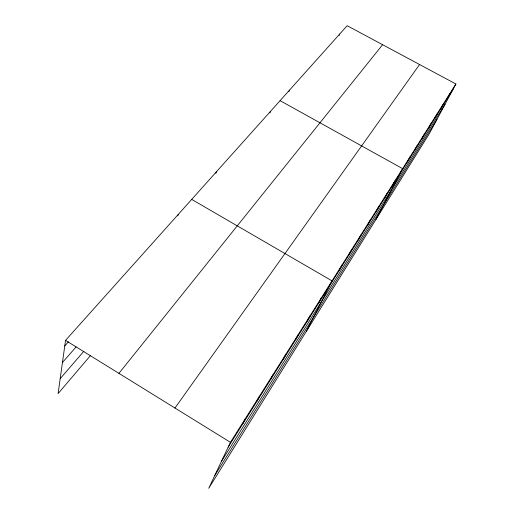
<?xml version="1.0" encoding="UTF-8"?>
<svg xmlns="http://www.w3.org/2000/svg" width="514" height="514" viewBox="0 0 514 514"><rect width="100%" height="100%" fill="white"/><g stroke="black" fill="none" stroke-linecap="round" stroke-linejoin="round"><path stroke-width="0.77" d="M455.899 83.994L230.433 442.329L208.723 488.3L429.344 133.64L455.899 83.994L347.168 25.7L65.554 340.358L58.101 393.602L90.49 355.547M177.863 215.874L178.236 214.447M215.906 173.308L216.33 171.888M269.914 112.881L270.383 111.493M288.971 91.556L289.459 90.181M339.169 35.395L339.677 34.065M242.961 423.594L245.313 418.679M257.064 401.151L259.48 396.166M270.512 379.75L272.985 374.7M283.349 359.318L285.874 354.223M295.621 339.799L298.184 334.653M307.359 321.121L309.955 315.943M318.596 303.234L321.224 298.03M306.37 331.324L332.025 280.875L191.703 199.406M339.401 270.126L342.08 264.89M349.045 254.777L351.743 249.534M358.322 240.012L361.034 234.763M367.259 225.8L369.977 220.551M375.862 212.109L378.593 206.859M384.157 198.905L386.894 193.669M392.156 186.171L394.9 180.941M375.92 219.523L402.623 168.663L280.085 100.654M407.345 162.013L410.082 156.809M414.554 150.538L417.291 145.353M421.525 139.442L424.262 134.276M428.271 128.712L431.002 123.559M434.799 118.323L437.523 113.196M441.121 108.255L443.845 103.153M447.251 98.508L449.962 93.426M214.794 475.437L436.945 119.428M221.393 461.469L445.047 104.278M228.158 447.154L453.194 89.05M174.966 408.026L419.578 64.52M118.92 373.363L382.615 44.705M60.189 378.677L83.891 351.21M62.457 362.492L76.104 346.905M64.77 345.928L68.426 341.823M65.554 340.358L230.433 442.329"/></g></svg>
